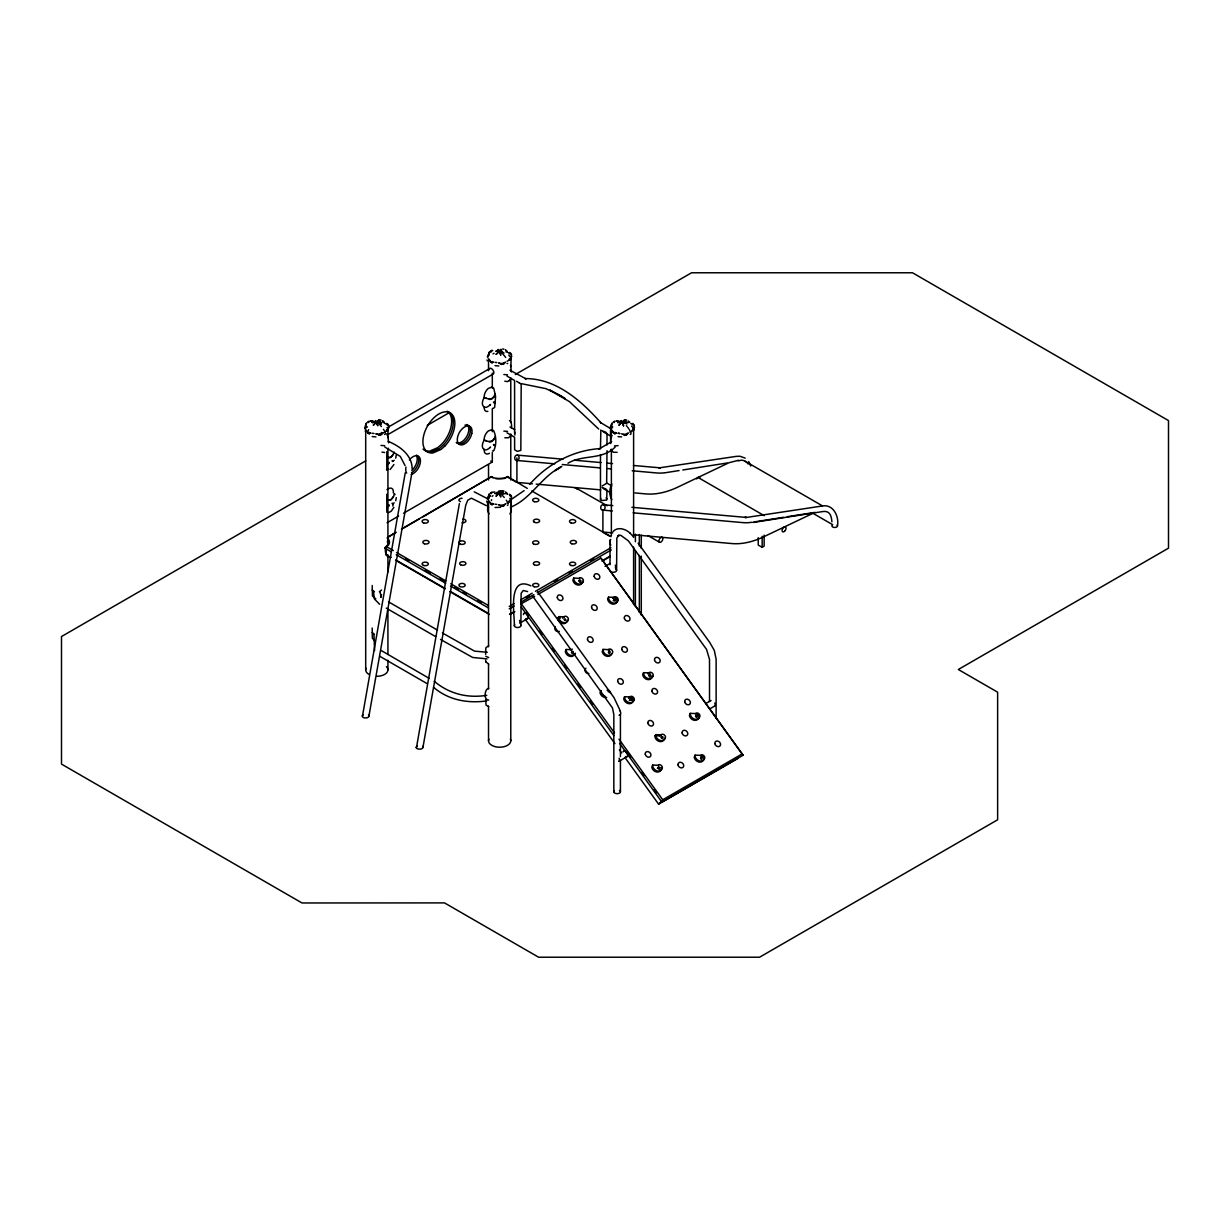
<?xml version="1.0" encoding="UTF-8"?>
<svg xmlns="http://www.w3.org/2000/svg" width="1230" height="1230" viewBox="0 0 1230 1230"><rect width="100%" height="100%" fill="white"/><g stroke="black" fill="none" stroke-linecap="round" stroke-linejoin="round"><path stroke-width="1.5" d="M373.459 591.292L374.366 598.918L379.655 604.299M380.024 591.676L381.192 597.211M521.197 384.098L520.828 450.365L517.369 451.379L514.632 449.796L514.586 437.219L506.975 432.791M600.471 454.546L600.486 499.518L601.409 500.564L606.682 500.087L607.005 489.971M401.441 529.115L491.739 476.517L422.597 517.046M386.835 512.295L386.804 494.229M386.835 469.737L386.804 451.687M387.112 499.134L387.112 500.118M494.675 407.115L495.598 396.475L493.768 388.388A14.207 4.92 43.7 0 1 492.907 387.542L492.907 387.542A10.163 2.137 30.6 0 1 492.108 386.989L488.233 388.465A7.38 4.259 -60 0 0 484.19 396.46L484.005 397.905A7.38 4.259 -60 0 0 483.728 406.577C486.357 409.774 492.062 402.641 490.17 404.962M493.768 450.626C496.566 445.076 496.459 436.788 493.768 430.946A14.207 4.92 43.7 0 1 492.907 430.1A10.163 2.137 30.6 0 1 492.108 429.547L488.233 431.023A7.38 4.259 -60 0 0 484.19 439.002L484.005 440.448A7.38 4.259 -60 0 0 483.728 449.135C486.357 452.317 492.062 445.183 490.17 447.52M387.127 457.668L387.112 456.576M601.409 558.712L743.105 755.266L600.701 557.836M393.277 492.753L393.369 491.585A7.38 4.259 -60 0 0 389.31 488.279L386.973 489.617M396.291 455.069L395.722 458.175M396.291 497.612L395.722 500.733M488.71 498.042A11.762 6.78 60.1 0 0 488.264 498.35L489.14 496.905A11.762 9.287 -24.8 0 1 490.416 495.629M610.71 427.779L611.987 425.995M388.911 463.556L389.172 462.357L387.081 465.002M392.631 461.419L392.216 460.604L392.601 461.435L394.2 460.297M388.911 506.114L389.172 504.915L387.081 507.56M392.631 503.977L392.216 503.162L392.601 503.993L394.2 502.855M493.891 402.825L493.476 402.01L495.167 402.456M493.891 445.383L493.476 444.553L495.167 445.014M484.282 406.776L484.19 407.514A7.38 4.259 -60 0 0 487.864 411.374M484.282 449.334L484.19 450.072A7.38 4.259 -60 0 0 489.202 453.424L489.402 453.286M618.982 739.184L662.724 799.777L661.909 802.145L619.551 743.274M381.362 432.53A11.762 2.491 -81.2 0 0 381.023 434.328L380.87 435.205L375.827 433.836L379.855 434.882L378.425 434.605M381.577 594.582L380.593 597.196M484.266 397.521L490.017 399.55L493.876 397.198L495.29 393.984M484.266 440.079L490.017 442.093L493.876 439.74L495.29 436.542M626.854 433.421A11.762 2.491 -81.2 0 0 626.7 434.328L626.547 435.205L621.488 433.852M411.835 473.365L368.846 716.521A3.459 1.999 0 0 1 366.448 717.905L364.71 717.905A3.229 1.86 0 0 1 362.389 716.567L405.27 472.735M416.432 747.763L459.374 503.67M416.217 747.671A3.459 1.999 0 0 0 418.707 749.116L420.491 749.101A3.459 1.999 0 0 0 422.889 747.717L465.74 505.223L467.769 500.21L471.398 498.181L486.327 505.638M514.863 435.082L514.863 432.053M365.033 427.779L365.787 426.641M381.577 590.031L379.317 591.722M487.757 505.93L488.525 507.621M610.587 435.005L611.371 436.712M610.695 443.492L610.71 442.585M610.587 491.6L611.371 493.291M567.03 621.381L567.015 621.442A5.212 4.197 43 0 1 562.125 623.41A5.212 4.197 43 0 1 557.851 618.752L558.712 616.63L563.909 616.845A2.706 2.168 43 0 1 567.83 617.583L568.168 618.183A2.706 2.168 43 0 1 568.199 620.012L567.291 620.996A2.706 2.168 43 0 0 567.445 620.427M567.937 620.458L567.952 620.412A5.212 4.197 43 0 1 563.048 622.442A5.212 4.197 43 0 1 558.758 617.768L558.712 616.63M582.036 582.836L583.205 581.467A2.706 2.168 43 0 0 583.174 579.638L582.836 579.038A2.706 2.168 43 0 0 578.915 578.285L573.718 578.085L572.857 580.191A5.212 4.197 43 0 0 577.131 584.865A5.212 4.197 43 0 0 582.021 582.897L582.297 582.436M582.943 581.913L582.959 581.851A5.212 4.197 43 0 1 578.054 583.881A5.212 4.197 43 0 1 573.78 579.222L573.718 578.085M571.366 649.701L566.184 649.486L565.308 651.593A5.212 4.197 43 0 0 569.598 656.266A5.212 4.197 43 0 0 574.487 654.298L574.748 653.837M616.722 599.072L617.029 599.64A2.706 2.168 43 0 1 617.091 601.501L618.014 600.517A2.706 2.168 43 0 0 617.967 598.687L617.629 598.088A2.706 2.168 43 0 0 613.709 597.334L608.512 597.15L607.651 599.256A5.212 4.197 43 0 0 611.925 603.93A5.212 4.197 43 0 0 616.814 601.962M632.912 701.469L634.08 700.085A2.706 2.168 43 0 0 634.05 698.256L633.711 697.656A2.706 2.168 43 0 0 629.791 696.903L624.594 696.718L623.733 698.825A5.212 4.197 43 0 0 628.007 703.499A5.212 4.197 43 0 0 632.897 701.53L633.158 701.069A2.706 2.168 43 0 0 633.127 699.24L632.789 698.64M633.804 700.547L633.819 700.485A5.212 4.197 43 0 1 628.914 702.515A5.212 4.197 43 0 1 624.64 697.841L624.594 696.718M651.9 677.407L653.068 676.023A2.706 2.168 43 0 0 653.022 674.194L652.7 673.594A2.706 2.168 43 0 0 648.779 672.841L643.582 672.656L642.706 674.763A5.212 4.197 43 0 0 646.995 679.437A5.212 4.197 43 0 0 651.885 677.469L652.146 677.007A2.706 2.168 43 0 0 652.284 675.808M652.792 676.485L652.807 676.423A5.212 4.197 43 0 1 647.903 678.453A5.212 4.197 43 0 1 643.628 673.779L643.582 672.656M664.123 739.384L664.108 739.445A5.212 4.197 43 0 1 659.219 741.413A5.212 4.197 43 0 1 654.944 736.739L655.805 734.633L661.002 734.848A2.706 2.168 43 0 1 664.923 735.586L665.261 736.186A2.706 2.168 43 0 1 665.307 738.015L664.385 738.984A2.706 2.168 43 0 0 664.538 738.415M665.03 738.461L665.046 738.4A5.212 4.197 43 0 1 660.141 740.429A5.212 4.197 43 0 1 655.867 735.771L655.805 734.633M660.987 769.811L660.971 769.857A5.212 4.197 43 0 1 656.082 771.84A5.212 4.197 43 0 1 651.808 767.166L652.669 765.06L657.865 765.26A2.706 2.168 43 0 1 661.786 765.998L662.124 766.598A2.706 2.168 43 0 1 662.155 768.427L661.248 769.411A2.706 2.168 43 0 0 661.202 767.582L661.202 767.582M661.909 768.827L661.894 768.888A5.212 4.197 43 0 1 657.005 770.856A5.212 4.197 43 0 1 652.715 766.182L652.669 765.06M698.579 718.12L699.747 716.736A2.706 2.168 43 0 0 699.716 714.907L699.378 714.307A2.706 2.168 43 0 0 695.457 713.554L690.261 713.369L689.4 715.476A5.212 4.197 43 0 0 693.674 720.15A5.212 4.197 43 0 0 698.563 718.166L698.84 717.72A2.706 2.168 43 0 0 698.978 716.521M699.501 717.136L699.486 717.198A5.212 4.197 43 0 1 694.596 719.166A5.212 4.197 43 0 1 690.322 714.492L690.261 713.369M703.422 759.894L704.59 758.51A2.706 2.168 43 0 0 704.544 756.681L704.221 756.081A2.706 2.168 43 0 0 700.301 755.343L695.088 755.143L694.227 757.25A5.212 4.197 43 0 0 698.517 761.924A5.212 4.197 43 0 0 703.406 759.956L703.668 759.494A2.706 2.168 43 0 0 703.806 758.31M704.313 758.971L704.329 758.91A5.212 4.197 43 0 1 699.424 760.94A5.212 4.197 43 0 1 695.15 756.266L695.088 755.143M362.281 716.06L362.404 715.568A3.229 1.86 0 0 1 363.234 714.784M416.324 747.271L416.447 746.764A3.459 1.999 0 0 1 417.339 745.903M580.176 582.359L578.746 581.067M572.627 653.76L571.397 652.392M609.511 653.668L608.297 652.3M659.126 769.319L658.588 768.074L657.42 768.35M696.718 717.628L695.488 716.26M387.081 499.795C390.125 501.932 394.046 497.443 394.215 493.922M394.292 452.163C393.2 455.315 390.079 459.313 387.081 457.252M600.486 499.518L600.809 498.35M393.938 464.54L390.079 469.522M388.188 449.165L388.465 448.258M511.034 378.24L510.05 379.947M510.988 435.005L508.697 437.726L504.823 437.803M738.246 460.881L741.459 460.143A26.061 15.052 -60 0 1 748.209 464.033M393.446 454.101L390.694 457.514L387.927 457.283M393.446 496.659L390.694 500.072L387.927 499.841M393.877 507.329L391.309 511.111L388.695 512.618M494.706 395.491L491.954 398.92L489.186 398.689M494.706 438.049L491.954 441.478L489.186 441.232M387.927 437.726L387.973 430.054L386.758 430.777L388.311 429.931L387.927 429.132A11.762 6.78 60.1 0 0 387.004 427.517M510.773 366.817L511.157 359.006L510.773 358.207L509.543 358.914M633.604 537.495L633.604 429.132A11.762 6.78 60.1 0 0 631.62 426.01M743.166 755.189L661.909 802.145M489.432 351.995L488.156 355.639L489.448 351.995M496.136 354.24L501.179 350.227M496.136 496.074L499.887 492.523L502.885 492.246M509.589 359.837L510.865 359.16L511.634 356.116L509.881 359.652M633.604 429.132L632.435 430.777L633.711 430.085L634.465 427.041L632.727 430.562M373.367 425.226L376.303 421.982L380.009 421.306L377.057 421.598L373.351 425.073M496.197 354.317L499.134 351.057L501.717 350.166M496.197 496.151L499.134 492.907L502.839 492.215M619.044 425.226L621.98 421.982L625.686 421.306M649.917 677.1L648.794 675.547M701.438 759.587L700.547 758.018M611.633 653.76L611.387 654.145A5.212 4.197 43 0 1 606.482 656.174A5.212 4.197 43 0 1 602.208 651.516L603.069 649.394L608.25 649.609A2.706 2.168 43 0 1 612.186 650.347L612.509 650.947A2.706 2.168 43 0 1 612.555 652.776L612.294 653.161A5.212 4.197 43 0 1 607.389 655.206A5.212 4.197 43 0 1 603.115 650.532L603.069 649.394M494.522 407.422L493.722 408.114A14.606 7.764 -54.1 0 1 492.907 408.406L492.461 408.391M493.476 450.764A14.606 7.764 -54.1 0 1 492.907 450.964L492.461 450.949M619.028 425.073L622.411 421.813L626.916 423.981M489.14 355.07L487.403 356.116L488.279 355.716M509.205 359.437L510.896 359.114L509.589 359.852M633.588 430.085L632.051 430.346M562.602 617.967L563.909 616.845M612.786 598.334L613.709 597.35M574.502 654.237L575.409 653.253A5.212 4.197 43 0 1 570.505 655.283A5.212 4.197 43 0 1 566.231 650.624L566.184 649.486M606.698 697.425A5.212 4.197 43 0 1 599.994 692.659L601.04 690.63M647.841 673.84L648.764 672.856M628.484 698.056L629.775 696.918M654.898 735.617L659.695 735.971L661.002 734.848M625.009 757.588L658.619 804.174L662.078 800.453M611.848 484.051C609.28 488.433 608.927 495.413 611.848 499.58M504.823 381.208L507.467 381.592L509.62 380.393M509.389 380.624L510.158 379.824M529.623 484.389C547.519 464.033 572.765 450.426 599.625 448.627L598.779 449.119L611.679 441.647M520.936 622.534L527.885 618.367A3.306 1.907 60 0 0 527.455 614.877A3.306 1.907 60 0 0 524.626 612.894L523.796 613.416A3.306 1.907 60 0 0 523.503 614.6M524.134 490.632L511.572 499.226M391.309 551.855L384.729 548.057L388.388 545.213A12.7 7.334 0 0 0 387.096 537.91L394.876 532.913M509.927 514.002L511.28 510.988L511.28 501.994M611.956 435.512L610.695 437.742L610.603 443.046M613.094 531.545C617.66 526.255 626.101 529.069 630.313 533.39M614.416 422.136L614.154 422.367A2.152 1.245 60.1 0 0 613.908 422.597M370.63 433.083L367.924 433.191L368.062 432.314L369.323 432.514L369.246 434.129L368.416 433.175L369.2 432.576M492.046 503.485L490.755 504.115M616.307 433.083L614.093 433.175L611.433 429.9L614.923 434.129L615 432.514L613.586 433.191L614.877 432.576M368.493 433.145L365.756 429.9L368.354 433.114L369.784 432.883M492.169 361.589L492.077 363.204L488.587 358.991L491.201 362.189L493.461 362.158L490.755 362.281M614.047 433.129L615.477 432.499M372.121 422.52L377.149 421.89L381.239 423.981M494.952 493.43C508.805 494.399 506.145 493.046 494.952 493.522M617.798 422.52L621.042 421.69L626.208 423.351M510.389 507.729L511.188 506.037M622.411 421.813L625.67 421.352M497.796 349.997L498.611 349.474M561.849 466.385L555.038 470.66L560.588 467.139C541.262 476.979 531.375 498.335 511.357 506.898M527.286 488.387L507.575 476.533L504.269 478.516L495.629 478.655M372.106 422.597L376.196 421.705L381.177 423.904M379.839 434.805L382.73 433.083L379.778 434.836M617.783 422.597L622.349 421.798L623.518 425.795M625.516 434.805L628.407 433.083L624.486 435.405L623.256 434.252M505.576 504.008L502.686 505.715L505.576 504.008M611.049 426.656L610.249 427.025L612.663 426.841M600.471 448.919L600.84 429.962M606.636 483.375L607.005 450.672M389.572 426.364L489.863 368.462M384.267 432.191L385.651 431.407M507.114 361.266L508.482 360.482M388.726 434.098L492.677 374.335A3.306 1.907 60 0 0 492.923 369.999A3.306 1.907 60 0 0 489.248 369.323M365.71 460.896L61.5 636.54L61.5 764.107L302.011 902.974L444.507 902.897L538.602 957.217L759.571 957.217L997.638 819.78L997.638 692.198L958.324 669.504L1168.5 548.165L1168.5 420.583L912.506 272.783L691.537 272.783L515.324 374.52M427.225 425.38L448.827 412.911M387.081 522.75L398.597 516.093M403.517 513.248L492.308 461.988L492.308 452.532M388.019 537.018L396.26 532.252M402.84 528.454L419.292 518.952M386.082 554.361C387.019 536.08 381.5 558.774 391.017 557.221M629.945 432.191L631.328 431.407M602.147 485.958L607.005 483.159L611.817 485.942M509.22 606.467L514.14 603.623M520.705 599.84L532.19 593.198M535.465 591.307L610.941 547.734M526.332 597.857L529.623 595.966M554.315 581.698L557.62 579.807M569.136 573.149L572.427 571.243M590.538 560.788L593.829 558.897M509.205 608.881L514.155 606.036M520.736 602.223L533.897 594.628M537.202 592.722L611.279 549.948M520.966 603.869L534.65 596.365M537.956 594.459L600.671 558.251M509.512 614.247L512.802 612.34M603.346 560.065L609.926 556.268M509.881 614.462L514.817 611.602M602.07 561.234L610.295 556.483M605.037 566.369L609.972 563.509M758.234 537.695L758.234 545.044L762.17 547.304L764.138 546.182L764.138 535.142M706.143 703.36L711.078 700.516M618.859 761.37L627.085 756.619M709.602 708.972L714.553 706.128M662.724 799.777L741.951 754.036M658.619 804.174L737.846 758.433M387.927 429.132L386.712 429.839L387.573 431.054L388.788 427.041L387.927 430.085L386.528 429.916M612.325 426.718L611.11 427.425A11.762 6.78 60.1 0 1 612.033 426.872M488.264 498.35L489.14 496.905M509.543 500.764L510.773 500.057A11.762 6.78 60.1 0 0 509.835 498.442M615.123 447.151C601.947 460.266 582.897 454.316 567.952 463.218M497.627 350.104L499.411 350.581L500.687 354.886M375.427 420.66L377.841 425.795L375.504 420.583M621.104 420.66L623.61 425.918M509.589 501.702L511.157 500.856L510.773 500.057M509.589 501.686L510.865 500.994L511.634 497.95L509.881 501.486M384.729 548.057L387.957 544.521L387.358 541.169M490.555 350.919L491.908 350.273M367.724 421.844L369.077 421.183M613.386 421.844L614.754 421.183M490.555 492.769L491.908 492.108M388.342 469.245L386.604 469.983M738.507 460.266L728.975 462.726L677.945 487.049A110.162 63.606 -60 0 1 645.781 493.907L634.988 492.938M618.106 445.644L614.431 445.921M617.137 452.332L613.278 452.24L611.003 449.504M488.218 497.612L487.418 497.95L488.279 497.55M507.667 476.963L504.838 477.978A12.7 7.334 0 0 1 492.215 477.225L491.754 476.979M527.532 618.736L525.887 618.613M502.655 363.88L501.655 364.48L498.657 362.911L503.716 364.295L503.854 363.419L501.732 363.404M502.655 505.73L501.655 506.329L498.657 504.746L503.716 506.13L503.854 505.253L501.732 505.238M500.502 507.267L495.06 507.498M498.611 491.324L500.379 490.755M495.659 351.257L499.042 350.781L502.532 351.903M507.513 374.796L503.854 374.504M384.683 445.721L381.008 445.429M507.513 431.392L503.854 431.1M386.374 430.346L387.973 430.054M509.205 501.271L510.896 500.948L509.374 500.841M492.63 503.808L491.308 504.039L488.587 500.841L492.077 505.053L492.169 503.439M666.153 472.597L679.098 470.567M682.788 469.983L727.13 463.018M753.99 521.951L783.556 517.307M787.246 516.723L814.967 512.372L763.922 536.68A110.162 63.606 -60 0 1 731.773 543.552L633.496 534.773M753.221 522.473L822.87 511.542C829.02 510.665 831.357 514.371 831.911 521.858M488.725 645.658L485.788 647.903L485.666 654.36M488.725 688.2C484.497 688.969 483.359 700.162 488.694 700.131M496.505 350.981L499.995 350.965L504.069 353.056M606.067 432.345L602.147 430.731M606.067 489.079L602.147 487.464M368.539 433.145L370.63 433.098M614.201 433.129L616.292 433.098M384.636 452.517L381.992 452.117M563.94 619.536C568.337 621.857 563.294 616.353 565.139 620.289M661.033 737.539L662.324 738.692M386.62 423.412L387.619 423.766M632.297 423.412L633.296 423.766M509.451 494.337L510.45 494.691M498.796 365.987L495.06 365.648M375.95 436.911L372.213 436.573M621.627 436.911L618.044 436.619M486.434 398.412L485.051 397.905M486.434 440.955L485.051 440.463M487.265 652.269L474.58 651.147L442.416 632.973M487.08 658.88L472.627 657.45L440.524 639.446M486.757 695.319C467.538 698.394 449.242 693.92 434.236 681.282M486.665 700.931C467.477 703.529 448.612 700.162 433.529 687.324M659.757 467.784L736.216 456.376L739.968 456.253L745.18 458.129M493.461 504.008L491.308 504.039L493.461 504.023M659.603 467.784L633.45 465.478M488.694 657.589L485.773 656.266M517.353 455.115A2.783 2.199 -84.9 0 1 518.553 459.605A2.783 2.199 -84.9 0 1 514.832 458.836A2.783 2.199 -84.9 0 1 517.353 455.115L563.033 459.19M574.441 460.204L601.086 462.588M606.805 463.095L612.509 463.618M516.908 460.466L554.715 463.848M562.279 464.525L600.071 467.907M607.635 468.569L611.418 468.907M632.205 470.767L656.774 472.966A84.04 48.523 -60 0 0 663.739 472.904M532.39 483.774L516.908 482.391L516.908 457.852M536.172 484.113L600.686 489.878M603.346 504.761A2.783 2.199 -84.9 0 1 604.545 509.251A2.783 2.199 -84.9 0 1 600.809 508.482A2.783 2.199 -84.9 0 1 603.346 504.761L612.848 505.607M631.882 507.298L746.472 517.446L822.194 506.007C833.279 503.808 839.291 516.508 837.476 525.871M612.356 510.957L602.9 510.112L602.9 532.037L612.709 532.913M633.143 512.818L742.766 522.612A84.04 48.523 -60 0 0 752.145 522.243M498.35 349.658L500.764 354.993M621.181 420.583L622.334 421.829M509.374 359.006L510.757 359.16M488.71 664.092L485.773 661.817M488.71 706.635L486.081 705.113L485.666 699.824M495.06 362.312L496.828 362.589M372.229 433.237L373.997 433.498M495.06 504.146L496.828 504.423M626.7 434.328L624.579 434.313M379.347 434.067L381.023 434.328M616.292 420.983L617.967 421.275M560.342 618.137L557.805 617.614M502.67 348.936L503.977 349.212M625.04 419.753L626.808 420.137M379.363 419.753L381.131 420.137M502.194 490.678L503.977 491.062M374.427 591.707L372.198 590.016M374.427 634.265L372.198 632.558M474.242 491.831L487.895 498.919M575.901 487.664L576.286 487.772A2.783 1.599 -60 0 1 576.87 489.048M519.198 382.838L516.569 381.315M375.765 598.81L372.444 595.981L372.198 585.465M509.451 352.487L510.45 352.856M530.93 585.864C506.806 574.425 514.97 616.307 514.309 625.609M527.624 591.615L523.304 590.477L521.136 593.291L520.905 625.609M519.506 383.283L545.828 388.634L559.588 395.061L565.308 398.72L549.887 390.095L569.505 401.687L598.718 429.07M611.11 426.626L612.494 427.302M491.723 477.132L493.03 477.855M498.473 491.462L500.687 496.72M610.526 428.517L600.286 422.397L601.116 423.043C581.498 400.949 556.39 378.44 524.964 378.563L526.148 378.932L509.927 370.199M745.272 461.312L822.409 505.853M813.03 513.356L832.725 524.733M698.056 477.455L764.199 515.647M510.05 426.979L514.755 429.701M607.312 505.791L575.409 487.695A2.783 1.599 -60 0 0 574.902 487.91M647.918 535.557L659.495 542.23M490.709 461.066L492.308 461.988M531.791 490.985L610.972 536.695M507.575 477.132L515.801 481.883M603.038 532.267L609.634 536.065M388.127 441.324C399.75 446.152 412.188 454.9 412.142 468.907M384.836 447.043L400.304 456.438L405.054 465.555M386.727 546.797L393.293 550.579M396.567 552.485L445.798 580.898M450.718 583.743L488.464 605.529M405.47 558.897L408.76 560.788M425.226 570.305L430.162 573.149M440.033 578.853L444.968 581.698M454.854 587.402L458.144 589.308M463.08 592.153L466.37 594.059M477.901 600.717L481.191 602.608M396.26 554.715L445.644 583.22M450.58 586.08L488.433 607.928M395.952 560.065L445.337 588.586M450.288 591.43L488.141 613.293M385.713 554.576L390.648 557.436M395.583 560.28L444.968 588.801M449.919 591.645L489.417 614.462M388.419 601.793L437.511 630.129M386.235 608.112L435.589 636.602M429.27 678.422L381.254 650.532M426.872 683.48L379.901 656.359M603.269 431.807L611.295 436.435M603.269 488.541L611.295 493.184M506.975 376.057L514.586 380.485L514.586 433.406M374.735 641.015L372.352 638.093L372.198 628.023M509.543 420.599C512.218 421.46 511.834 429.393 511.004 427.656M489.002 513.909L487.649 510.88L487.649 501.886M510.727 496.305L510.373 495.982A14.714 11.608 -24.8 0 0 509.62 495.398M628.407 420.983L629.76 422.29M505.561 491.892L507.652 494.414L506.929 493.199M384.083 422.29L382.73 420.983L384.083 422.29M630.068 533.128L633.389 536.634M606.082 497.873L607.005 498.919M498.704 491.539L500.764 496.828M537.695 591.876L614.001 697.625L619.982 710.279M532.529 595.935L612.463 707.957L613.832 714.645L613.832 791.751M638.155 543.168L709.695 642.383L714.292 650.378L716.121 659.142L716.121 718.074M521.443 603.991L614.508 732.957M526.409 612.432L528.654 615.554M539.862 631.082L542.107 634.188M552.209 648.179L554.438 651.285M564.539 665.276L566.784 668.382M577.992 683.911L580.237 687.032M590.323 701.008L592.568 704.114M627.331 752.283L630.683 756.942M641.906 772.486L644.136 775.592M654.237 789.583L656.482 792.689M521.32 607.143L613.908 735.617M525.287 619.397L614.923 743.612M619.413 749.823L621.642 752.929M511.004 371.06L511.403 371.937L510.558 364.895M487.388 360.821L487.003 359.99M487.388 502.67L486.726 501.041M630.298 431.33L630.544 431.853A2.152 1.245 60.1 0 1 630.805 432.36M507.452 502.24L507.713 502.763A2.152 1.245 60.1 0 1 508.113 503.793M384.621 431.33L384.882 431.853A2.152 1.245 60.1 0 1 385.128 432.36M388.05 436.343L388.557 442.862M748.701 461.619L750.715 466.062M610.295 427.733L610.71 428.716M487.449 356.823L487.88 357.792M487.449 498.657L487.88 499.626M634.004 424.535L634.403 425.642M511.173 353.61L511.557 354.717M511.173 495.459L511.557 496.566M388.342 424.535L388.726 425.642M615.015 600.978L613.97 600.025L613.216 600.87M631.082 700.547L630.037 699.593L629.299 700.439M374.612 650.562L373.966 634.865M368.969 716.014L368.862 715.522A3.459 1.999 0 0 0 368.508 714.984M610.695 441.309L610.495 430.961M485.773 661.802L485.666 660.202M608.512 597.15L608.573 598.272A5.212 4.197 43 0 0 612.848 602.946A5.212 4.197 43 0 0 617.737 600.978M600.855 690.537L600.901 691.675A5.212 4.197 43 0 0 605.191 696.349M762.17 536.28L762.17 547.304M709.51 701.408L709.51 659.403L706.543 649.409L628.361 540.846L620.735 535.265L617.721 535.803L618.936 535.112L616.83 538.033L616.599 570.366M641.291 535.112L641.291 548.457M641.291 556.083L641.291 615.185M639.339 534.512L639.339 545.936M639.339 555.453L639.339 612.525M635.403 534.158L635.403 541.769M635.403 551.271L635.403 606.452M633.604 547.089L633.604 604.637M620.427 714.399L620.427 756.65M620.427 760.417L620.427 791.751M611.371 431.976L611.371 437.726M611.371 449.242L611.371 535.573M610.003 540.093L610.003 564.693M607.005 433.467L607.005 444.937M510.773 378.317L510.773 422.444M510.773 433.959L510.773 480.007M510.773 740.783L510.773 499.057A11.116 6.411 0 0 1 510.389 500.718M495.29 402.21L495.29 403.44M495.29 444.768L495.29 445.998M492.308 373.105L492.308 388.234M492.308 409.037L492.308 431.73M488.525 361.051L488.525 370.645M488.525 464.648L488.525 480.007M488.525 502.901L488.525 646.78M488.525 664.046L488.525 688.985M488.525 706.251L488.525 740.783M387.927 449.242L387.927 543.245M387.927 554.761L387.927 572.027M387.927 608.481L387.927 654.514M387.927 660.279L387.927 669.858M387.112 464.802L387.112 466.032M387.112 507.36L387.112 508.59M365.694 431.976L365.694 669.858M491.431 500.549A11.762 2.491 -81.2 0 1 491.631 499.703M492.123 492.677A14.714 8.487 60.1 0 1 494.768 491.969M497.074 492.308A14.714 8.487 60.1 0 1 497.873 492.584M500.333 493.891A14.714 8.487 60.1 0 0 499.503 493.384A14.714 11.608 -24.8 0 0 497.274 493.876M501.148 494.475A14.714 8.487 60.1 0 1 501.948 495.121M502.747 495.844A14.714 8.487 60.1 0 1 504.254 497.458M506.299 500.226A14.714 8.487 60.1 0 1 506.898 501.225M492.046 496.32A14.714 11.608 -24.8 0 1 493.015 495.705M504.977 493.461A14.714 11.608 -24.8 0 1 506.007 493.707M500.702 491.431A14.714 3.121 -81.2 0 1 502.44 491.385M499.81 492.769A14.714 3.121 -81.2 0 1 500.118 492.246M507.959 505.053A2.152 1.245 60.1 0 1 507.406 505.361M511.065 496.613A2.152 1.707 -24.8 0 1 511.357 497.458M490.908 493.845A2.152 1.245 60.1 0 1 491.308 493.291M368.4 430.515A11.762 2.491 -81.2 0 1 368.585 429.624M369.892 421.444A14.714 8.487 60.1 0 0 368.739 422.136L368.477 422.367A2.152 1.245 60.1 0 0 368.231 422.597M370.538 421.229A14.714 8.487 60.1 0 1 373.443 421.183M375.857 422.028A14.714 8.487 60.1 0 1 376.672 422.459A14.714 11.608 -24.8 0 1 382.146 422.551M377.487 422.966A14.714 8.487 60.1 0 1 378.302 423.551M379.117 424.212A14.714 8.487 60.1 0 1 379.901 424.919M380.67 425.703A14.714 8.487 60.1 0 1 381.423 426.533M383.453 429.301A14.714 8.487 60.1 0 1 384.052 430.3M378.425 420.045A14.714 3.121 -81.2 0 1 379.178 420.014M376.672 422.459A14.714 3.121 -81.2 0 1 376.98 421.859M377.287 421.321A14.714 3.121 -81.2 0 1 377.579 420.875M366.571 427.579A14.714 11.608 -24.8 0 1 367.386 426.81M384.144 423.105A14.714 11.608 -24.8 0 1 385.959 423.95M386.774 424.473A14.714 11.608 -24.8 0 1 387.527 425.057M365.433 427.425A11.762 6.78 60.1 0 1 365.864 427.118M383.299 432.806A10.163 5.873 0 0 1 381.085 433.652M365.879 431.546A2.152 1.707 -24.8 0 1 365.125 431.023M385.328 433.36A2.152 1.245 60.1 0 1 384.575 434.451M387.896 425.38A2.152 1.707 -24.8 0 1 388.234 427.456M510.389 739.122A11.116 6.411 0 0 1 499.641 747.21A11.116 6.411 0 0 1 488.91 739.122M488.525 499.057A11.116 6.411 0 0 1 490.017 495.844M386.435 666.66A11.116 6.411 0 0 1 376.811 676.285M368.954 674.409A11.116 6.411 0 0 1 366.063 668.198M387.927 428.148A11.116 6.411 0 0 1 386.435 431.346M382.376 433.698A11.116 6.411 0 0 1 379.686 434.344M365.694 428.148A11.116 6.411 0 0 1 366.063 426.472M422.782 746.318A3.459 1.999 0 0 1 423.135 746.81M625.47 756.573A3.306 1.907 60 0 0 627.469 753.882A3.306 1.907 60 0 0 623.625 751.007L623.272 751.392A3.306 1.907 60 0 0 623.072 751.93M619.459 790.413A3.306 1.907 0 0 1 619.659 792.981A3.306 1.907 0 0 1 615.231 793.319A3.306 1.907 0 0 1 614.262 790.798M619.09 758.234A3.306 1.907 60 0 1 619.197 761.001M520.797 625.117A3.306 1.907 0 0 1 517.184 627.5A3.306 1.907 0 0 1 514.755 624.655M519.598 620.397A3.306 1.907 60 0 1 519.66 623.133M714.784 702.991A3.306 1.907 60 0 1 714.891 705.743M615.63 569.013A3.306 1.907 0 0 1 615.308 571.873A3.306 1.907 0 0 1 610.449 571.32M615.292 565.154A3.306 1.907 60 0 1 615.354 567.876M559.327 631.374A3.121 2.506 43 0 1 555.207 626.777M612.801 598.318A2.706 2.168 43 0 1 614.416 597.719M615.692 598.118A2.706 2.168 43 0 1 616.245 598.549M648.302 673.471A2.706 2.168 43 0 1 650.116 673.348M628.868 697.887A2.706 2.168 43 0 1 630.498 697.287M631.759 697.702A2.706 2.168 43 0 1 632.328 698.117M695.55 713.984A2.706 2.168 43 0 1 696.81 714.061M697.994 714.768A2.706 2.168 43 0 1 698.471 715.291M588.893 673.456A3.121 2.506 43 0 1 585.91 668.198M571.381 649.686A2.706 2.168 43 0 1 572.38 649.117M579.007 578.7A2.706 2.168 43 0 1 579.622 578.669M582.436 581.252A2.706 2.168 43 0 1 582.451 581.867M608.343 650.024A2.706 2.168 43 0 1 609.603 650.101M700.377 755.758A2.706 2.168 43 0 1 701.638 755.835M702.837 756.542A2.706 2.168 43 0 1 703.299 757.065M660.095 735.817A2.706 2.168 43 0 1 661.094 735.248M657.958 765.675A2.706 2.168 43 0 1 658.573 765.629M607.051 690.184A2.706 2.168 43 0 1 609.972 691.491L610.311 692.09A2.706 2.168 43 0 1 610.495 693.351M608.035 691.521A2.706 2.168 43 0 1 608.589 691.937M619.566 710.663A3.121 2.506 43 0 1 619.074 715.291M563.002 617.814A2.706 2.168 43 0 1 564.001 617.26M837.107 525.056A2.783 1.599 0 0 1 835.062 527.455A2.783 1.599 0 0 1 832.003 525.456M665.353 472.72A84.04 48.523 -60 0 1 664.554 472.827M696.672 478.931A2.783 1.599 -60 0 1 699.962 478.04M627.992 422.198A11.762 9.287 -24.8 0 1 628.653 422.613M612.063 431.638A2.152 1.707 -24.8 0 1 610.803 429.255M611.495 428.409A14.714 11.608 -24.8 0 1 612.248 427.579M623.472 422.336A14.714 11.608 -24.8 0 1 627.823 422.551M630.744 423.489A14.714 11.608 -24.8 0 1 631.636 423.95M632.451 424.473A14.714 11.608 -24.8 0 1 633.204 425.057M624.102 420.045A14.714 3.121 -81.2 0 1 624.855 420.014M622.949 421.321A14.714 3.121 -81.2 0 1 623.256 420.875M631.005 433.36A2.152 1.245 60.1 0 1 630.237 434.451M616.215 421.229A14.714 8.487 60.1 0 1 619.12 421.183M623.164 422.966A14.714 8.487 60.1 0 1 623.979 423.551M626.347 425.703A14.714 8.487 60.1 0 1 627.1 426.533M627.807 427.41A14.714 8.487 60.1 0 1 628.484 428.332M629.13 429.301A14.714 8.487 60.1 0 1 629.729 430.3M634.111 426.087A2.152 1.707 -24.8 0 1 634.111 427.01M394.415 493.538A7.38 4.259 -60 0 1 394.984 494.629M393.231 504.285A7.38 4.259 -60 0 1 392.754 506.037M491.57 351.211A14.714 8.487 60.1 0 1 492.723 350.535M497.873 350.75A14.714 8.487 60.1 0 1 498.688 351.104M500.333 352.057A14.714 8.487 60.1 0 1 501.948 353.287M502.747 354.009A14.714 8.487 60.1 0 1 505.653 357.423M508.79 355.086A11.762 6.78 60.1 0 1 509.835 356.608M511.065 354.778A2.152 1.707 -24.8 0 1 511.065 356.546M500.41 349.95A14.714 3.121 -81.2 0 1 500.994 349.305M490.862 352.426A2.152 1.245 60.1 0 1 491.308 351.442M493.015 353.871A14.714 11.608 -24.8 0 1 494.045 353.318M506.007 351.872A14.714 11.608 -24.8 0 1 507.913 352.579M508.79 353.025A14.714 11.608 -24.8 0 1 510.373 354.132M507.713 363.434A2.152 1.245 60.1 0 1 507.037 363.496M464.971 425.149A10.424 6.012 -60 0 1 470.183 432.56L469.46 435.051A10.424 6.012 -60 0 1 456.684 442.416M446.967 411.251A22.586 13.038 -60 0 1 453.117 424.719A22.586 13.038 -60 0 1 443.415 444.968L439.402 448.55L431.207 452.056A22.586 13.038 -60 0 1 424.627 450.057M409.39 459.943A10.424 6.012 -60 0 1 420.383 459.851A10.424 6.012 -60 0 1 411.174 474.503M406.7 473.12A10.424 6.012 -60 0 1 405.962 467.093M416.693 455.238A10.424 6.012 -60 0 1 418.292 463.587A10.424 6.012 -60 0 1 411.481 472.766M466.693 424.519A10.424 6.012 -60 0 1 468.599 431.638L467.861 434.129A10.424 6.012 -60 0 1 456.269 442.585M448.32 412.019A22.586 13.038 -60 0 1 441.831 444.045L437.803 447.628L429.608 451.133A22.586 13.038 -60 0 1 423.028 449.135M416.263 455.392A10.424 6.012 -60 0 1 411.789 470.46M386.897 433.621A3.306 1.907 60 0 1 386.897 435.02M611.371 428.148A11.116 6.411 0 0 1 611.74 426.472M633.604 428.148A11.116 6.411 0 0 1 633.219 429.808M610.833 545.105A12.7 7.334 0 0 1 610.695 539.493M462.803 519.137A3.121 1.799 0 0 1 465.893 521.166A3.121 1.799 0 0 1 461.988 522.673M460.497 501.64A3.121 1.799 0 0 1 459.051 499.611A3.121 1.799 0 0 1 462.065 498.273M365.833 424.319L365.325 426.549L366.602 422.905L365.848 424.319M488.679 495.229L488.156 497.474L489.432 493.83L488.679 495.229M611.51 424.319L611.003 426.549L612.279 422.905L611.51 424.319M579.391 580.391C580.037 584.004 582.436 578.93 579.391 580.391M571.842 651.792C572.504 655.405 574.902 650.332 571.842 651.792M614.185 599.456C614.831 603.069 617.229 597.995 614.185 599.456M608.727 651.7C609.388 655.329 611.787 650.24 608.727 651.7M630.252 699.024C630.913 702.638 633.312 697.564 630.252 699.024M649.24 674.963C649.886 678.576 652.3 673.502 649.24 674.963M661.479 736.939C661.848 740.352 664.769 735.955 661.586 736.77M658.327 767.366C658.988 770.979 661.386 765.906 658.327 767.366M695.934 715.676C696.58 719.289 698.978 714.215 695.934 715.676M700.762 757.449C701.408 761.062 703.821 755.989 700.762 757.449M471.782 433.483L471.044 435.974A10.424 6.012 -60 0 1 458.636 443.769A10.424 6.012 -60 0 1 463.387 427.748A10.424 6.012 -60 0 1 471.782 433.483M445.014 445.89L441.001 449.473L432.791 452.978A22.586 13.038 -60 0 1 426.18 428.563A22.586 13.038 -60 0 1 451.518 413.849A22.586 13.038 -60 0 1 445.014 445.89M503.885 363.158L502.686 363.88L505.576 362.174L503.885 363.158M508.482 502.317L507.114 503.101L508.482 502.332M661.848 537.295L661.402 537.341A2.783 1.599 -60 0 0 658.926 541.154A2.783 1.599 -60 0 0 661.709 541.4A2.783 1.599 -60 0 0 662.278 537.418L661.894 537.31M660.326 467.815L659.034 467.769L660.326 467.815M746.303 517.461L745.026 517.415L746.303 517.461M619.674 433.483L617.906 433.237L619.659 433.498M372.213 421.244L370.614 420.983L372.229 421.244M506.883 351.288L505.561 350.058L506.883 351.288M365.033 428.716L364.634 427.733L365.018 428.716M617.675 681.266A3.121 2.506 43 0 0 622.303 683.911A3.121 2.506 43 0 0 621.504 679.052A3.121 2.506 43 0 0 617.675 681.266M587.494 639.431A3.121 2.506 43 0 0 592.122 642.075A3.121 2.506 43 0 0 591.323 637.217A3.121 2.506 43 0 0 587.494 639.431M557.313 597.596A3.121 2.506 43 0 0 561.926 600.24A3.121 2.506 43 0 0 561.126 595.382A3.121 2.506 43 0 0 557.313 597.596M594.167 576.317A3.121 2.506 43 0 0 598.779 578.976A3.121 2.506 43 0 0 597.98 574.118A3.121 2.506 43 0 0 594.167 576.317M624.348 618.152A3.121 2.506 43 0 0 628.961 620.812A3.121 2.506 43 0 0 628.161 615.953A3.121 2.506 43 0 0 624.348 618.152M645.273 754.236A3.121 2.506 43 0 0 649.901 756.88A3.121 2.506 43 0 0 649.086 752.022A3.121 2.506 43 0 0 645.273 754.236M591.568 607.451A3.121 2.506 43 0 0 596.181 610.095A3.121 2.506 43 0 0 595.382 605.237A3.121 2.506 43 0 0 591.568 607.451M684.726 701.823A3.121 2.506 43 0 0 689.338 704.483A3.121 2.506 43 0 0 688.539 699.624A3.121 2.506 43 0 0 684.726 701.823M714.907 743.658A3.121 2.506 43 0 0 719.535 746.318A3.121 2.506 43 0 0 718.72 741.459A3.121 2.506 43 0 0 714.907 743.658M651.931 691.122A3.121 2.506 43 0 0 656.559 693.766A3.121 2.506 43 0 0 655.759 688.908A3.121 2.506 43 0 0 651.931 691.122M654.529 659.987A3.121 2.506 43 0 0 659.157 662.647A3.121 2.506 43 0 0 658.358 657.789A3.121 2.506 43 0 0 654.529 659.987M647.872 723.102A3.121 2.506 43 0 0 652.484 725.746A3.121 2.506 43 0 0 651.685 720.888A3.121 2.506 43 0 0 647.872 723.102M621.75 649.286A3.121 2.506 43 0 0 626.378 651.931A3.121 2.506 43 0 0 625.578 647.072A3.121 2.506 43 0 0 621.75 649.286M682.127 732.957A3.121 2.506 43 0 0 686.74 735.601A3.121 2.506 43 0 0 685.94 730.743A3.121 2.506 43 0 0 682.127 732.957M678.053 764.937A3.121 2.506 43 0 0 682.681 767.582A3.121 2.506 43 0 0 681.881 762.723A3.121 2.506 43 0 0 678.053 764.937M784.556 531.268A2.783 1.599 -60 0 0 785.432 526.963A2.783 1.599 -60 0 0 782.142 529.884A2.783 1.599 -60 0 0 784.556 531.268M423.643 522.919A3.121 1.799 0 0 0 428.332 521.351A3.121 1.799 0 0 0 423.643 519.798A3.121 1.799 0 0 0 423.643 522.919M423.643 565.462A3.121 1.799 0 0 0 428.332 563.909A3.121 1.799 0 0 0 423.643 562.356A3.121 1.799 0 0 0 423.643 565.462M534.204 586.741A3.121 1.799 0 0 0 538.878 585.188A3.121 1.799 0 0 0 534.204 583.62A3.121 1.799 0 0 0 534.204 586.741M571.058 565.462A3.121 1.799 0 0 0 575.732 563.909A3.121 1.799 0 0 0 571.058 562.356A3.121 1.799 0 0 0 571.058 565.462M459.851 586.464A3.121 1.799 0 0 0 465.078 585.649A3.121 1.799 0 0 0 461.25 583.451A3.121 1.799 0 0 0 459.851 586.464M533.559 543.906A3.121 1.799 0 0 0 538.771 543.107A3.121 1.799 0 0 0 534.958 540.893A3.121 1.799 0 0 0 533.559 543.906M424.381 543.768A3.121 1.799 0 0 0 429.07 542.215A3.121 1.799 0 0 0 424.381 540.647A3.121 1.799 0 0 0 424.381 543.768M571.058 522.919A3.121 1.799 0 0 0 575.732 521.351A3.121 1.799 0 0 0 571.058 519.798A3.121 1.799 0 0 0 571.058 522.919M534.204 501.64A3.121 1.799 0 0 0 538.878 500.087A3.121 1.799 0 0 0 534.204 498.519A3.121 1.799 0 0 0 534.204 501.64M534.297 522.212A3.121 1.799 0 0 0 539.509 521.397A3.121 1.799 0 0 0 535.696 519.198A3.121 1.799 0 0 0 534.297 522.212M460.497 544.198A3.121 1.799 0 0 0 465.186 542.63A3.121 1.799 0 0 0 460.497 541.077A3.121 1.799 0 0 0 460.497 544.198M571.796 543.768A3.121 1.799 0 0 0 576.47 542.215A3.121 1.799 0 0 0 571.796 540.647A3.121 1.799 0 0 0 571.796 543.768M460.589 564.755A3.121 1.799 0 0 0 465.816 563.955A3.121 1.799 0 0 0 461.988 561.741A3.121 1.799 0 0 0 460.589 564.755M534.297 564.755A3.121 1.799 0 0 0 539.509 563.955A3.121 1.799 0 0 0 535.696 561.741A3.121 1.799 0 0 0 534.297 564.755"/></g></svg>
